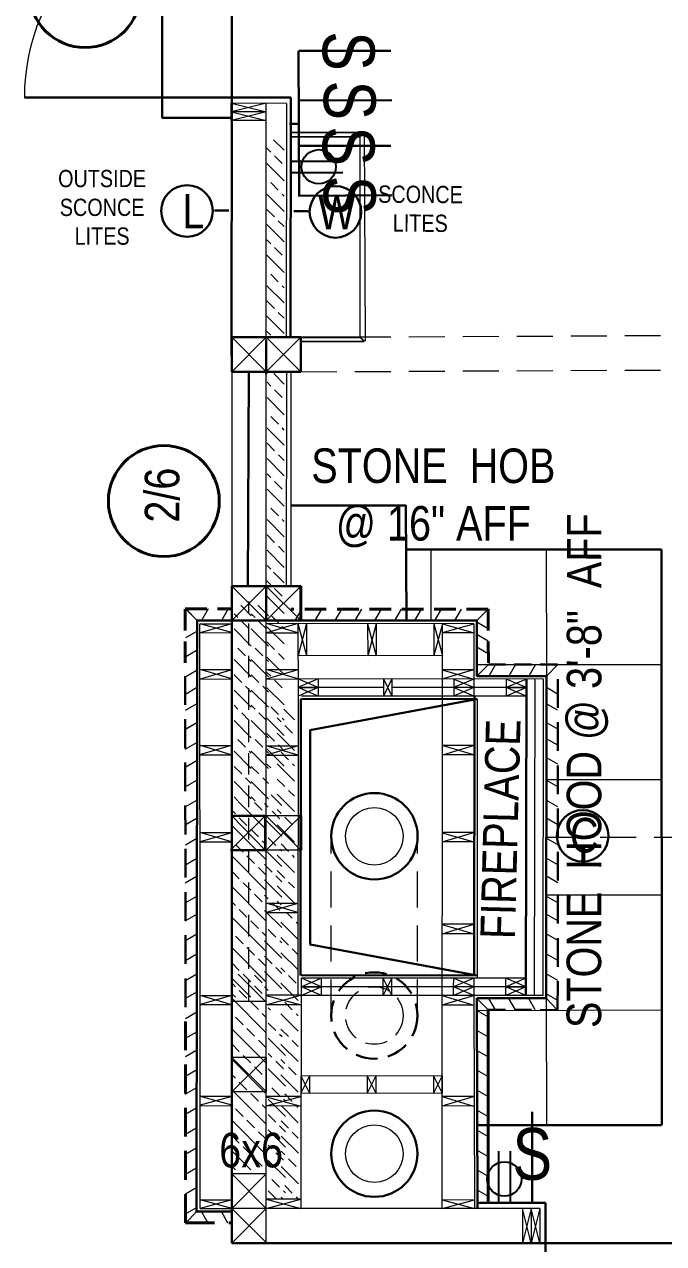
# Model space of a CAD drawing. Header units: inches. Extents: x -298 to 15350, y -6 to 2753.
# Drawn here: x 7247.6 to 7358.6, y 1353.8 to 1565.6 of the extents above; entities that cross this region are included whole.
import ezdxf

# ---------------------------------------------------------------- set-up
doc = ezdxf.new("R2010")
doc.units = ezdxf.units.IN
doc.header["$MEASUREMENT"] = 0
doc.linetypes.add('CENTER', pattern=[2, 1.25, -0.25, 0.25, -0.25])
doc.linetypes.add('HIDDEN', pattern=[0.375, 0.25, -0.125])
for name, color, linetype, lineweight in [('BUILT-INS', 36, 'Continuous', 25), ('CABINETS', 36, 'HIDDEN', 25), ('DOORS', 7, 'Continuous', 30), ('ELEC', 6, 'Continuous', 30), ('EXISTING CEILING BEAMS', 7, 'HIDDEN', 20), ('FURNITURE', 33, 'Continuous', 25), ('MASONRY', 1, 'Continuous', 30), ('NEW FRAMING', 6, 'Continuous', 30), ('NEW FRAMMING', 6, 'Continuous', 30), ('WALL FRAMING', 9, 'CENTER', 30), ('WALLS', 7, 'Continuous', 30), ('WINDOWS', 5, 'Continuous', 30)]:
    doc.layers.add(name, color=color, linetype=linetype, lineweight=lineweight)
for name, color, linetype in [('LL_ELECTRICAL', 1, 'Continuous'), ('TEXT', 7, 'Continuous'), ('TEXT80', 9, 'Continuous')]:
    doc.layers.add(name, color=color, linetype=linetype)
doc.styles.add('ARCHENT', font='technical.ttf', dxfattribs={"height": 6})

msp = doc.modelspace()

# ---------------------------------------------------------------- hatches: boundary and pattern name
at = {"layer": 'NEW FRAMING', "linetype": 'Continuous', "lineweight": 9, "ltscale": 25}
h = msp.add_hatch(dxfattribs=at)
h.set_pattern_fill('ANSI33', color=6, scale=15, angle=90, style=0)
h.set_pattern_definition([(135, (8555.8597, -3426.424), (-2.6516504, -2.6516504), []), (135, (8555.8597, -3423.7724), (-2.6516504, -2.6516504), [1.875, -0.9375])])
h.paths.add_polyline_path([(7289.7029, 1511.59322), (7292.7029, 1511.59322), (7292.7029, 1545.59322), (7289.7029, 1545.59322)])
h = msp.add_hatch(dxfattribs=at)
h.set_pattern_fill('ANSI33', color=6, scale=15, angle=90, style=0)
h.set_pattern_definition([(135, (8555.89, -3467.057), (-2.6516504, -2.6516504), []), (135, (8555.89, -3464.4054), (-2.6516504, -2.6516504), [1.875, -0.9375])])
h.paths.add_polyline_path([(7289.73314, 1470.96018), (7292.73314, 1470.96018), (7292.73314, 1504.96018), (7289.73314, 1504.96018)])
h = msp.add_hatch(dxfattribs=at)
h.set_pattern_fill('ANSI33', color=6, scale=15, angle=90, style=0)
h.set_pattern_definition([(135, (8555.8656, -3501.5705), (-2.6516504, -2.6516504), []), (135, (8555.8656, -3498.919), (-2.6516504, -2.6516504), [1.875, -0.9375])])
h.paths.add_polyline_path([(7289.70874, 1436.4467), (7292.70874, 1436.4467), (7292.70874, 1470.4467), (7289.70874, 1470.4467)])
h = msp.add_hatch(dxfattribs=at)
h.set_pattern_fill('ANSI33', color=6, scale=15, angle=90, style=0)
h.set_pattern_definition([(135, (8550.1603, -3507.2784), (-2.6516504, -2.6516504), []), (135, (8550.1603, -3504.6267), (-2.6516504, -2.6516504), [1.875, -0.9375])])
h.paths.add_polyline_path([(7284.00352, 1430.73884), (7287.00352, 1430.73884), (7287.00352, 1464.73884), (7284.00352, 1464.73884)])
h = msp.add_hatch(dxfattribs=at)
h.set_pattern_fill('ANSI33', color=6, scale=15, angle=90, style=0)
h.set_pattern_definition([(135, (8553.1603, -3507.2784), (-2.6516504, -2.6516504), []), (135, (8553.1603, -3504.6267), (-2.6516504, -2.6516504), [1.875, -0.9375])])
h.paths.add_polyline_path([(7287.00352, 1430.73884), (7290.00352, 1430.73884), (7290.00352, 1464.73884), (7287.00352, 1464.73884)])
h = msp.add_hatch(dxfattribs=at)
h.set_pattern_fill('ANSI33', color=6, scale=15, angle=90, style=0)
h.set_pattern_definition([(135, (8557.654, -3525.3853), (-2.6516504, -2.6516504), []), (135, (8557.654, -3522.7337), (-2.6516504, -2.6516504), [1.875, -0.9375])])
h.paths.add_polyline_path([(7291.49737, 1412.63189), (7294.49737, 1412.63189), (7294.49737, 1446.63189), (7291.49737, 1446.63189)])
h = msp.add_hatch(dxfattribs=at)
h.set_pattern_fill('ANSI33', color=6, scale=15, angle=90, style=0)
h.set_pattern_definition([(135, (8549.7513, -3541.409), (-2.6516504, -2.6516504), []), (135, (8549.7513, -3538.7574), (-2.6516504, -2.6516504), [1.875, -0.9375])])
h.paths.add_polyline_path([(7286.59449, 1396.60818), (7289.59449, 1396.60818), (7289.59449, 1430.60818), (7286.59449, 1430.60818)])
h.paths.add_polyline_path([(7283.59449, 1396.60818), (7286.59449, 1396.60818), (7286.59449, 1430.60818), (7283.59449, 1430.60818)])
h = msp.add_hatch(dxfattribs=at)
h.set_pattern_fill('ANSI33', color=6, scale=15, angle=90, style=0)
h.set_pattern_definition([(135, (8555.451, -3540.247), (-2.6516504, -2.6516504), []), (135, (8555.451, -3537.5954), (-2.6516504, -2.6516504), [1.875, -0.9375])])
h.paths.add_polyline_path([(7289.29415, 1397.77016), (7292.29415, 1397.77016), (7292.29415, 1431.77016), (7289.29415, 1431.77016)])
h = msp.add_hatch(dxfattribs=at)
h.set_pattern_fill('ANSI33', color=6, scale=15, angle=90, style=0)
h.set_pattern_definition([(135, (8558.293, -3568.8165), (-2.6516504, -2.6516504), []), (135, (8558.293, -3566.165), (-2.6516504, -2.6516504), [1.875, -0.9375])])
h.paths.add_polyline_path([(7292.17548, 1361.52822), (7295.17548, 1361.52822), (7295.12794, 1411.32464), (7292.12794, 1411.32464)])
h = msp.add_hatch(dxfattribs=at)
h.set_pattern_fill('ANSI33', color=6, scale=15, angle=90, style=0)
h.set_pattern_definition([(135, (8549.7513, -3571.409), (-2.6516504, -2.6516504), []), (135, (8549.7513, -3568.7574), (-2.6516504, -2.6516504), [1.875, -0.9375])])
h.paths.add_polyline_path([(7286.59448, 1366.6082), (7289.59448, 1366.6082), (7289.59448, 1400.6082), (7286.59448, 1400.6082)])
h.paths.add_polyline_path([(7283.59448, 1366.6082), (7286.59448, 1366.6082), (7286.59448, 1400.6082), (7283.59448, 1400.6082)])
h = msp.add_hatch(dxfattribs=at)
h.set_pattern_fill('ANSI33', color=6, scale=15, angle=90, style=0)
h.set_pattern_definition([(135, (8556.0898, -3583.6782), (-2.6516504, -2.6516504), []), (135, (8556.0898, -3581.0266), (-2.6516504, -2.6516504), [1.875, -0.9375])])
h.paths.add_polyline_path([(7289.93294, 1361.50904), (7292.93294, 1361.52441), (7292.93294, 1388.339), (7289.94013, 1395.31955)])

# ---------------------------------------------------------------- linework, layer by layer
at = {"layer": 'BUILT-INS', "ltscale": 20}
for p, q in [((7293.88753, 1546.84359), (7306.61878, 1546.89549)), ((7293.8908, 1546.09359), (7305.86886, 1546.14587)), ((7295.59052, 1511.26902), (7305.85026, 1511.3138)), ((7295.5938, 1510.51903), (7306.59989, 1510.57178))]:
    msp.add_line(p, q, dxfattribs=at)
at = {"layer": 'BUILT-INS', "linetype": 'Continuous', "lineweight": 9, "ltscale": 25}
for p, q in [((7306.61878, 1546.89549), (7306.79287, 1510.57271)), ((7305.86886, 1546.14587), (7305.85026, 1511.31994))]:
    msp.add_line(p, q, dxfattribs=at)
at = {"layer": 'CABINETS', "ltscale": 25}
for p, q in [((7305.86886, 1546.14587), (7306.61878, 1546.89549)), ((7305.85026, 1511.31994), (7306.59989, 1510.57178))]:
    msp.add_line(p, q, dxfattribs=at)
at = {"layer": 'DOORS', "color": 7, "lineweight": 30, "ltscale": 15}
msp.add_line((7338.09844, 1317.91014), (7338.09844, 1353.91014), dxfattribs=at)
at = {"layer": 'DOORS', "color": 7, "linetype": 'Continuous', "lineweight": 9, "ltscale": 25}
for centre, start, end in [((7283.59281, 1552.90975), 90.0000624, 180), ((7338.09844, 1353.91014), 270, 0.0000378)]:
    msp.add_arc(centre, 36, start, end, dxfattribs=at)
at = {"layer": 'ELEC', "color": 1, "linetype": 'Continuous', "ltscale": 0.75}
for p, q in [((7295.20355, 1561.04976), (7295.30847, 1535.73438)), ((7311.21475, 1561.02897), (7295.22484, 1561.02897)), ((7311.40062, 1552.47296), (7295.30858, 1552.37544)), ((7295.27189, 1548.34635), (7293.65703, 1548.35258)), ((7311.21475, 1544.50317), (7295.22484, 1544.50317)), ((7311.40062, 1535.94716), (7295.30847, 1535.82849)), ((7280.58566, 1533.31936), (7283.09669, 1533.31936)), ((7296.86738, 1533.18888), (7294.3564, 1533.20439)), ((7335.76646, 1376.71378), (7335.76646, 1360.72387))]:
    msp.add_line(p, q, dxfattribs=at)
for centre in [(7275.83897, 1533.20829), (7301.61329, 1533.04849), (7344.54528, 1424.65992)]:
    msp.add_circle(centre, 4.47927, dxfattribs=at)
at = {"layer": 'EXISTING CEILING BEAMS', "color": 7, "linetype": 'Continuous', "lineweight": 9, "ltscale": 25}
for p, q in [((7289.58788, 1551.90895), (7283.5885, 1550.40974)), ((7283.5887, 1551.90974), (7289.58769, 1550.40895)), ((7289.58769, 1550.40895), (7283.5883, 1548.90974)), ((7283.5885, 1550.40974), (7289.58749, 1548.90895)), ((7335.59843, 1359.90935), (7334.09843, 1353.91016)), ((7335.59843, 1353.91016), (7334.09843, 1359.90935)), ((7337.09843, 1359.90935), (7335.59843, 1353.91016)), ((7337.09843, 1353.91016), (7335.59843, 1359.90935))]:
    msp.add_line(p, q, dxfattribs=at)
at = {"layer": 'EXISTING CEILING BEAMS', "color": 7, "ltscale": 25}
for p, q in [((7295.59052, 1511.26902), (7427.64162, 1511.9244)), ((7295.59052, 1505.26902), (7427.64162, 1505.9244))]:
    msp.add_line(p, q, dxfattribs=at)
at = {"layer": 'FURNITURE', "color": 7, "linetype": 'Continuous', "lineweight": 30, "ltscale": 25}
msp.add_line((7271.52272, 1549.39863), (7283.49914, 1549.39842), dxfattribs=at)
at = {"layer": 'LL_ELECTRICAL', "color": 1, "linetype": 'Continuous', "ltscale": 0.75}
for p, q in [((7293.86733, 1541.87558), (7302.86989, 1541.87558)), ((7293.86733, 1541.87558), (7302.86989, 1541.87558)), ((7293.86733, 1539.87558), (7302.86989, 1539.87558)), ((7293.86733, 1539.87558), (7302.86989, 1539.87558)), ((7329.93749, 1369.88217), (7329.93749, 1360.87961)), ((7329.93749, 1369.88217), (7329.93749, 1360.87961)), ((7331.93749, 1369.88217), (7331.93749, 1360.87961)), ((7331.93749, 1369.88217), (7331.93749, 1360.87961))]:
    msp.add_line(p, q, dxfattribs=at)
for centre in [(7298.70286, 1540.88013), (7298.70286, 1540.88013), (7330.94204, 1365.04664), (7330.94204, 1365.04664)]:
    msp.add_circle(centre, 2.98186, dxfattribs=at)
at = {"layer": 'MASONRY', "color": 6, "linetype": 'Continuous', "lineweight": 30, "ltscale": 15}
for p, q in [((7313.85807, 1482.0451), (7293.85796, 1482.06967)), ((7358.23523, 1474.41778), (7313.895, 1474.38278)), ((7358.23523, 1374.41778), (7326.23749, 1374.41778))]:
    msp.add_line(p, q, dxfattribs=at)
at = {"layer": 'MASONRY', "color": 6, "linetype": 'Continuous', "lineweight": 30, "ltscale": 20}
for p, q in [((7313.85786, 1482.09024), (7313.95424, 1462.0886)), ((7358.23523, 1474.41778), (7358.28497, 1374.41778))]:
    msp.add_line(p, q, dxfattribs=at)
at = {"layer": 'MASONRY', "color": 6, "linetype": 'HIDDEN', "lineweight": 40, "ltscale": 15}
for p, q in [((7275.51865, 1464.06057), (7275.52892, 1453.87153)), ((7275.51883, 1464.06302), (7283.50443, 1464.06187)), ((7328.1493, 1464.06012), (7293.83571, 1464.05905)), ((7328.1493, 1464.06012), (7328.16738, 1454.39901))]:
    msp.add_line(p, q, dxfattribs=at)
at = {"layer": 'MASONRY', "color": 7, "linetype": 'Continuous', "lineweight": 9, "ltscale": 20}
for p, q in [((7275.60703, 1464.06061), (7277.61263, 1462.06059)), ((7275.54933, 1443.20276), (7277.54935, 1444.35742))]:
    msp.add_line(p, q, dxfattribs=at)
at = {"layer": 'MASONRY', "color": 6, "linetype": 'HIDDEN', "lineweight": 9, "ltscale": 20}
for p, q in [((7275.60721, 1464.063), (7277.61263, 1462.0628)), ((7279.49418, 1464.06958), (7278.33948, 1462.06958)), ((7282.95829, 1464.06958), (7281.80359, 1462.06958)), ((7299.17958, 1464.06012), (7298.02488, 1462.06012)), ((7302.64368, 1464.06012), (7301.48898, 1462.06012)), ((7306.10778, 1464.06012), (7304.95308, 1462.06012)), ((7309.57188, 1464.06012), (7308.41718, 1462.06012)), ((7313.03598, 1464.06012), (7311.88128, 1462.06012)), ((7316.50008, 1464.06012), (7315.34538, 1462.06012)), ((7275.64244, 1459.08884), (7277.57219, 1460.20293)), ((7275.60904, 1455.79629), (7277.60906, 1456.95095)), ((7275.60896, 1452.33219), (7277.60899, 1453.48685)), ((7275.56835, 1449.28441), (7277.49428, 1450.39629)), ((7275.56812, 1446.48687), (7277.49787, 1447.60096)), ((7275.53471, 1443.19432), (7277.53474, 1444.34898)), ((7275.53464, 1439.73022), (7277.53466, 1440.88488)), ((7275.52352, 1436.59883), (7277.61558, 1437.80662)), ((7275.53806, 1433.14317), (7277.53809, 1434.29783)), ((7275.53799, 1429.67907), (7277.53801, 1430.83373)), ((7275.52687, 1426.54768), (7277.61893, 1427.75547)), ((7275.54334, 1423.09313), (7277.54336, 1424.24779)), ((7275.54327, 1419.62903), (7277.54329, 1420.78369)), ((7275.53215, 1416.49764), (7277.6242, 1417.70543)), ((7275.53208, 1413.03354), (7277.5321, 1414.1882)), ((7275.52096, 1409.90215), (7277.54473, 1411.07052)), ((7275.54851, 1406.454), (7277.54854, 1407.60866)), ((7275.54844, 1402.9899), (7277.54846, 1404.14456)), ((7275.54837, 1399.5258), (7277.54839, 1400.68046)), ((7275.53725, 1396.39441), (7277.6293, 1397.6022)), ((7275.55372, 1392.93986), (7277.55374, 1394.09452)), ((7275.55364, 1389.47576), (7277.55367, 1390.63042)), ((7275.54253, 1386.34437), (7277.63458, 1387.55216)), ((7275.54245, 1382.88027), (7277.54248, 1384.03493)), ((7275.53134, 1379.74889), (7277.55511, 1380.91726)), ((7275.55889, 1376.30073), (7277.55891, 1377.45539)), ((7275.55882, 1372.83663), (7277.55884, 1373.99129)), ((7275.55874, 1369.37253), (7277.55877, 1370.52719)), ((7275.55076, 1365.90386), (7277.55078, 1367.05852)), ((7275.55069, 1362.43976), (7277.55071, 1363.59442)), ((7275.58949, 1358.99811), (7277.58952, 1360.15276)), ((7275.62358, 1357.38063), (7277.50304, 1359.41137))]:
    msp.add_line(p, q, dxfattribs=at)
at = {"layer": 'MASONRY', "color": 7, "linetype": 'HIDDEN', "lineweight": 9, "ltscale": 20}
msp.add_line((7295.71547, 1464.06012), (7294.56077, 1462.06012), dxfattribs=at)
at = {"layer": 'MASONRY', "color": 6, "linetype": 'Continuous', "lineweight": 9, "ltscale": 20}
for p, q in [((7319.96419, 1464.06012), (7318.80949, 1462.06012)), ((7323.42829, 1464.06012), (7322.27359, 1462.06012)), ((7328.1493, 1464.06006), (7326.14365, 1462.06007)), ((7328.13847, 1460.63617), (7326.13847, 1461.79087)), ((7328.13847, 1458.46565), (7326.04644, 1459.67349)), ((7328.13847, 1456.29514), (7326.04644, 1457.50297)), ((7328.16738, 1454.39901), (7326.14423, 1452.39956)), ((7329.40836, 1454.39901), (7328.25366, 1452.39901)), ((7332.87246, 1454.39901), (7331.71776, 1452.39901)), ((7336.33656, 1454.39901), (7335.18186, 1452.39901)), ((7340.23506, 1454.399), (7338.27157, 1452.39888)), ((7340.19469, 1449.28373), (7338.26879, 1450.39565)), ((7340.19487, 1446.48619), (7338.26514, 1447.60031)), ((7340.21359, 1443.20207), (7338.21359, 1444.35677)), ((7340.21376, 1440.40453), (7338.28404, 1441.51866)), ((7340.23248, 1437.12042), (7338.23248, 1438.27512)), ((7340.22464, 1433.14248), (7338.22464, 1434.29718)), ((7340.22464, 1429.67838), (7338.22464, 1430.83308)), ((7340.23569, 1426.547), (7338.14366, 1427.75483)), ((7340.21915, 1423.09244), (7338.21915, 1424.24714)), ((7340.21915, 1419.62834), (7338.21915, 1420.78304)), ((7340.2302, 1416.49696), (7338.13817, 1417.70479)), ((7340.2302, 1413.03285), (7338.2302, 1414.18756)), ((7340.24125, 1409.90147), (7338.2175, 1411.06988)), ((7340.21362, 1406.45332), (7338.21362, 1407.60802)), ((7340.21362, 1402.98922), (7338.21362, 1404.14392)), ((7340.21362, 1399.52511), (7338.21362, 1400.67981)), ((7328.16108, 1394.40843), (7326.16058, 1396.40999)), ((7329.39478, 1394.40716), (7328.24218, 1396.40837)), ((7332.85887, 1394.40352), (7331.70628, 1396.40473)), ((7336.32297, 1394.39987), (7335.17038, 1396.40109)), ((7340.20303, 1394.39579), (7338.19888, 1396.43679)), ((7340.2057, 1396.06559), (7338.2057, 1397.22029)), ((7328.16363, 1393.15697), (7326.16363, 1394.31167)), ((7328.16363, 1389.69287), (7326.16363, 1390.84757)), ((7328.16363, 1386.22877), (7326.16363, 1387.38347)), ((7328.16363, 1382.76467), (7326.16363, 1383.91937)), ((7328.16363, 1379.30587), (7326.16363, 1380.46057)), ((7328.16363, 1375.84177), (7326.16363, 1376.99647)), ((7328.16363, 1372.37767), (7326.16363, 1373.53237)), ((7328.16363, 1368.91357), (7326.16363, 1370.06827)), ((7328.16363, 1365.44947), (7326.16363, 1366.60417)), ((7328.16363, 1361.98537), (7326.16363, 1363.14007)), ((7279.48355, 1357.38223), (7278.33096, 1359.38344)), ((7282.94765, 1357.37858), (7281.79506, 1359.3798))]:
    msp.add_line(p, q, dxfattribs=at)
at = {"layer": 'MASONRY', "color": 6, "linetype": 'HIDDEN', "lineweight": 30, "ltscale": 20}
for p, q in [((7275.56042, 1394.89648), (7275.52891, 1453.8997)), ((7340.20303, 1394.39579), (7340.23424, 1454.399))]:
    msp.add_line(p, q, dxfattribs=at)
at = {"layer": 'MASONRY', "color": 6, "linetype": 'HIDDEN', "lineweight": 30, "ltscale": 12}
for p, q in [((7328.16738, 1454.39901), (7340.23506, 1454.399)), ((7328.16108, 1394.40846), (7340.20303, 1394.39579))]:
    msp.add_line(p, q, dxfattribs=at)
at = {"layer": 'MASONRY', "color": 7, "linetype": 'Continuous', "lineweight": 20, "ltscale": 15}
msp.add_line((7278.11277, 1359.91209), (7278.12762, 1396.91103), dxfattribs=at)
at = {"layer": 'MASONRY', "color": 6, "linetype": 'HIDDEN', "lineweight": 40, "ltscale": 20}
for p, q in [((7275.59432, 1357.40993), (7275.59333, 1394.83905)), ((7275.59421, 1357.40993), (7283.59281, 1357.41137))]:
    msp.add_line(p, q, dxfattribs=at)
at = {"layer": 'MASONRY', "color": 6, "linetype": 'Continuous', "lineweight": 40, "ltscale": 15}
msp.add_line((7328.16185, 1360.89919), (7328.16106, 1394.40846), dxfattribs=at)
at = {"layer": 'NEW FRAMING', "color": 7, "ltscale": 15}
for p, q in [((7283.59281, 1552.90975), (7247.59281, 1552.90975)), ((7283.59281, 1552.90975), (7289.59281, 1552.90975)), ((7293.88341, 1552.91574), (7293.82275, 1511.26902)), ((7334.69902, 1396.90257), (7334.77075, 1451.90344)), ((7338.19888, 1396.43669), (7338.27157, 1452.39888)), ((7329.59921, 1364.31583), (7329.59921, 1364.31583))]:
    msp.add_line(p, q, dxfattribs=at)
at = {"layer": 'NEW FRAMING', "color": 7, "ltscale": 25}
msp.add_line((7289.58883, 1552.90896), (7293.88266, 1552.91574), dxfattribs=at)
at = {"layer": 'NEW FRAMING', "ltscale": 25}
msp.add_line((7289.59281, 1552.90975), (7293.88264, 1552.90274), dxfattribs=at)
at = {"layer": 'NEW FRAMING', "color": 7, "lineweight": 20, "ltscale": 15}
for p, q in [((7293.08364, 1551.9085), (7283.5887, 1551.90974)), ((7293.08364, 1551.9085), (7293.03274, 1511.26902)), ((7289.58749, 1548.90895), (7283.5883, 1548.90974)), ((7289.58769, 1550.40895), (7283.5885, 1550.40974)), ((7293.87632, 1505.26902), (7293.84686, 1468.05621)), ((7336.19902, 1396.90062), (7336.27075, 1451.90149)), ((7337.69902, 1396.89866), (7337.77075, 1451.89953)), ((7295.63068, 1399.93979), (7295.57189, 1359.95767)), ((7334.09843, 1359.89512), (7295.59281, 1359.90935)), ((7334.09843, 1359.90935), (7334.09843, 1353.91016)), ((7335.61692, 1359.84382), (7335.61692, 1353.84463)), ((7337.09843, 1359.90935), (7337.09843, 1353.91016))]:
    msp.add_line(p, q, dxfattribs=at)
at = {"layer": 'NEW FRAMING', "color": 7, "lineweight": 9, "ltscale": 15}
for p, q in [((7293.09281, 1505.26902), (7293.06178, 1468.05622)), ((7278.12762, 1396.91103), (7278.067, 1461.49694))]:
    msp.add_line(p, q, dxfattribs=at)
at = {"layer": 'NEW FRAMING', "color": 6, "linetype": 'Continuous', "lineweight": 9, "ltscale": 25}
for p, q in [((7318.22342, 1462.08541), (7318.22125, 1474.43748)), ((7338.22125, 1474.41779), (7338.2576, 1452.39888)), ((7326.1467, 1454.41307), (7358.23523, 1454.41778)), ((7338.23523, 1434.41778), (7358.23523, 1434.41778)), ((7338.23523, 1414.41778), (7358.23523, 1414.41778)), ((7338.19888, 1396.43669), (7338.23523, 1374.41778)), ((7326.16363, 1394.31167), (7358.23523, 1394.41778)), ((7326.23749, 1374.41778), (7358.23523, 1374.41778))]:
    msp.add_line(p, q, dxfattribs=at)
at = {"layer": 'NEW FRAMING', "color": 7, "linetype": 'Continuous', "lineweight": 40, "ltscale": 15}
for p, q in [((7295.59369, 1468.0822), (7295.5937, 1462.06044)), ((7295.59281, 1428.15219), (7295.5937, 1422.15642))]:
    msp.add_line(p, q, dxfattribs=at)
at = {"layer": 'NEW FRAMING', "color": 7, "linetype": 'HIDDEN', "lineweight": 20, "ltscale": 15}
msp.add_line((7286.59281, 1395.90935), (7286.59281, 1465.35935), dxfattribs=at)
at = {"layer": 'NEW FRAMING', "color": 7, "linetype": 'Continuous', "lineweight": 30, "ltscale": 25}
for p, q in [((7277.6126, 1462.05621), (7277.60705, 1448.9007)), ((7326.14372, 1462.06012), (7326.14748, 1452.40235))]:
    msp.add_line(p, q, dxfattribs=at)
at = {"layer": 'NEW FRAMING', "color": 7, "linetype": 'Continuous', "lineweight": 20, "ltscale": 15}
for p, q in [((7325.62767, 1461.48393), (7289.61489, 1461.56574)), ((7295.10839, 1461.52728), (7295.11231, 1448.90425)), ((7296.60922, 1461.54985), (7296.60923, 1456.03659)), ((7278.1294, 1459.94767), (7283.57684, 1459.9535)), ((7289.61458, 1459.91799), (7295.10058, 1459.92426)), ((7307.20589, 1461.49782), (7307.21492, 1455.93451)), ((7308.70589, 1461.49782), (7308.70591, 1455.9311)), ((7318.70428, 1461.47367), (7318.70444, 1455.97325)), ((7325.66836, 1459.93896), (7320.20085, 1459.94532)), ((7325.62767, 1461.48393), (7325.63742, 1448.89956)), ((7320.18828, 1455.9127), (7295.10182, 1455.96917)), ((7278.11896, 1453.54716), (7283.58646, 1453.55341)), ((7289.59696, 1453.54665), (7295.06446, 1453.5529)), ((7325.63628, 1453.48975), (7320.16877, 1453.49612)), ((7278.11866, 1451.8994), (7283.60465, 1451.90567)), ((7289.59666, 1451.89889), (7295.08265, 1451.90516)), ((7337.77075, 1451.89895), (7295.08265, 1451.90516)), ((7298.61237, 1451.90465), (7298.61229, 1448.90427)), ((7309.92889, 1451.91309), (7309.92904, 1448.90049)), ((7311.42889, 1451.91297), (7311.42893, 1448.90041)), ((7322.16322, 1451.88814), (7322.16322, 1450.39341)), ((7331.26333, 1451.8941), (7331.26334, 1450.39937)), ((7295.1124, 1450.40446), (7298.6124, 1450.40463)), ((7309.92896, 1450.40208), (7295.69912, 1450.40129)), ((7334.75018, 1448.8989), (7295.70106, 1448.90129)), ((7334.76879, 1450.40344), (7311.42891, 1450.40216)), ((7322.15032, 1450.39378), (7322.15032, 1448.89905)), ((7331.26334, 1450.39373), (7331.26334, 1448.899)), ((7331.75053, 1450.39872), (7334.76879, 1450.40344)), ((7278.02764, 1440.33915), (7283.49774, 1440.34537)), ((7325.72826, 1440.33864), (7320.25815, 1440.34498)), ((7278.0098, 1438.73982), (7283.4984, 1438.74537)), ((7289.59281, 1440.29098), (7295.13482, 1440.29728)), ((7289.59281, 1438.69168), (7295.13547, 1438.69728)), ((7325.74606, 1438.73931), (7320.25746, 1438.74498)), ((7278.09313, 1423.59192), (7283.58433, 1423.59747)), ((7278.09343, 1425.23968), (7283.56614, 1425.24521)), ((7325.66241, 1423.59142), (7320.17121, 1423.59708)), ((7325.66215, 1425.23918), (7320.18944, 1425.24482)), ((7289.59311, 1412.96832), (7295.06582, 1412.97385)), ((7289.59281, 1411.32056), (7295.08401, 1411.32611)), ((7325.6457, 1409.28695), (7320.17299, 1409.29259)), ((7325.64597, 1407.63919), (7320.15477, 1407.64486)), ((7334.70098, 1398.40258), (7295.69059, 1398.44032)), ((7334.70256, 1399.90117), (7295.69501, 1399.93971)), ((7295.70246, 1398.44032), (7299.20246, 1398.43646)), ((7299.20085, 1396.93645), (7299.20393, 1399.93683)), ((7309.91876, 1396.91356), (7309.92207, 1399.92616)), ((7311.41876, 1396.9121), (7311.42196, 1399.92466)), ((7322.14019, 1396.91965), (7322.14177, 1398.41438)), ((7322.14178, 1398.42002), (7322.14335, 1399.91474)), ((7325.68185, 1396.91575), (7325.68343, 1398.41047)), ((7325.68343, 1398.41612), (7325.68501, 1399.91084)), ((7331.20107, 1398.40498), (7334.70107, 1398.40113)), ((7331.2123, 1396.91025), (7331.21388, 1398.40497)), ((7331.21389, 1398.41062), (7331.21546, 1399.90534)), ((7278.12762, 1396.91174), (7283.61362, 1396.91101)), ((7295.61737, 1396.96146), (7289.61227, 1396.96764)), ((7337.69902, 1396.89797), (7295.68807, 1396.94033)), ((7325.62736, 1396.91124), (7320.14136, 1396.91062)), ((7278.127, 1395.36112), (7283.58108, 1395.36665)), ((7295.61518, 1395.3137), (7289.59404, 1395.31991)), ((7325.62536, 1395.26348), (7320.15785, 1395.26287)), ((7295.60343, 1382.96179), (7295.60358, 1379.94919)), ((7320.16559, 1382.9163), (7295.68807, 1382.94067)), ((7297.10343, 1382.96168), (7297.10346, 1379.94911)), ((7307.1343, 1382.94089), (7307.13445, 1379.92829)), ((7308.6343, 1382.94077), (7308.63434, 1379.92821)), ((7318.66519, 1382.93855), (7318.66534, 1379.92595)), ((7320.16519, 1382.93843), (7320.16523, 1379.92587)), ((7283.58992, 1379.36664), (7278.15559, 1379.37224)), ((7295.63272, 1379.36144), (7289.61158, 1379.36764)), ((7320.16482, 1379.90368), (7295.67428, 1379.92807)), ((7325.61739, 1379.36144), (7320.16469, 1379.36706)), ((7283.59281, 1377.71888), (7278.11992, 1377.72452)), ((7295.59704, 1377.71371), (7289.5759, 1377.71992)), ((7325.58171, 1377.71371), (7320.16427, 1377.71977)), ((7278.11127, 1361.40121), (7283.59201, 1361.4067)), ((7278.11277, 1359.90892), (7283.59281, 1359.90935)), ((7295.57422, 1361.53795), (7289.59843, 1361.50732)), ((7325.77944, 1361.38899), (7320.16012, 1361.39398))]:
    msp.add_line(p, q, dxfattribs=at)
at = {"layer": 'NEW FRAMING', "color": 7, "linetype": 'Continuous', "lineweight": 30, "ltscale": 15}
for p, q in [((7326.14368, 1462.06012), (7293.8339, 1462.06046)), ((7326.24168, 1448.39987), (7295.62265, 1448.44489)), ((7325.69598, 1400.40137), (7295.63142, 1400.4398)), ((7277.50304, 1359.41137), (7283.59281, 1359.41603))]:
    msp.add_line(p, q, dxfattribs=at)
at = {"layer": 'NEW FRAMING', "color": 7, "linetype": 'Continuous', "lineweight": 9, "ltscale": 15}
msp.add_line((7278.12364, 1461.48443), (7283.59115, 1461.49068), dxfattribs=at)
at = {"layer": 'NEW FRAMING', "color": 7, "linetype": 'Continuous', "lineweight": 20, "ltscale": 25}
msp.add_line((7295.11231, 1448.90425), (7295.05234, 1396.96204), dxfattribs=at)
at = {"layer": 'NEW FRAMING', "color": 7, "lineweight": 30, "ltscale": 15}
for p, q in [((7295.62255, 1448.37603), (7295.55202, 1400.41394)), ((7338.09852, 1360.8989), (7326.27972, 1360.87134)), ((7338.09844, 1353.91016), (7338.09852, 1360.89905))]:
    msp.add_line(p, q, dxfattribs=at)
at = {"layer": 'NEW FRAMING', "color": 4, "linetype": 'HIDDEN', "lineweight": 9, "ltscale": 25}
msp.add_line((7338.23523, 1424.41778), (7377.15269, 1424.41778), dxfattribs=at)
at = {"layer": 'NEW FRAMMING', "color": 7, "linetype": 'Continuous', "lineweight": 9, "ltscale": 25}
for p, q in [((7295.09993, 1461.52426), (7289.61458, 1459.9187)), ((7295.10058, 1459.92426), (7289.61489, 1461.56574)), ((7283.57684, 1459.9535), (7278.1286, 1461.48443)), ((7283.57163, 1461.49624), (7278.1294, 1459.94767)), ((7320.17939, 1459.95311), (7325.62767, 1461.48393)), ((7320.18464, 1461.49585), (7325.62684, 1459.94717)), ((7283.59445, 1359.91594), (7283.57163, 1457.85371)), ((7283.604, 1453.50567), (7278.11866, 1451.90011)), ((7283.60465, 1451.90567), (7278.11896, 1453.54716)), ((7295.082, 1453.50516), (7289.59666, 1451.89961)), ((7295.08265, 1451.90516), (7289.59696, 1453.54665)), ((7320.15149, 1451.90528), (7325.63722, 1453.54665)), ((7320.15218, 1453.50528), (7325.63749, 1451.89961)), ((7283.49774, 1440.34537), (7278.0098, 1438.73982)), ((7283.4984, 1438.74537), (7278.0101, 1440.38689)), ((7320.25746, 1438.74498), (7325.74579, 1440.38638)), ((7320.25815, 1440.34498), (7325.74606, 1438.73931)), ((7295.13482, 1440.29728), (7289.59281, 1438.69168)), ((7295.13547, 1438.69728), (7289.59288, 1440.29098)), ((7283.58367, 1425.19747), (7278.09313, 1423.59192)), ((7283.58433, 1423.59747), (7278.09343, 1425.23968)), ((7320.17121, 1423.59708), (7325.66215, 1425.23918)), ((7320.1719, 1425.19708), (7325.66241, 1423.59142)), ((7295.08335, 1412.92611), (7289.59281, 1411.32056)), ((7295.08401, 1411.32611), (7289.59311, 1412.96832)), ((7320.15477, 1407.64486), (7325.6457, 1409.28695)), ((7320.15546, 1409.24486), (7325.64597, 1407.63919)), ((7283.61458, 1395.31101), (7278.12762, 1396.91103)), ((7283.61362, 1396.91101), (7278.12957, 1395.36112)), ((7289.59404, 1395.31991), (7295.61736, 1396.96146)), ((7289.59473, 1396.91991), (7295.61518, 1395.3137)), ((7320.14036, 1395.31062), (7325.62736, 1396.91052)), ((7320.14136, 1396.91062), (7325.62536, 1395.26348)), ((7283.60532, 1379.37079), (7278.10988, 1377.88851)), ((7283.60598, 1377.88798), (7278.17569, 1379.36531)), ((7320.16427, 1377.71977), (7325.58389, 1379.36147)), ((7320.16469, 1379.36706), (7325.58171, 1377.71371)), ((7283.59411, 1361.39438), (7278.11277, 1359.91209)), ((7283.59281, 1359.90935), (7278.11337, 1361.40121)), ((7289.59081, 1359.90727), (7295.61412, 1361.54883)), ((7289.59843, 1361.50732), (7295.61195, 1359.90107)), ((7320.14532, 1359.91118), (7325.57564, 1361.38839)), ((7320.14601, 1361.394), (7325.78404, 1359.90911))]:
    msp.add_line(p, q, dxfattribs=at)
at = {"layer": 'NEW FRAMMING', "color": 7, "linetype": 'Continuous', "lineweight": 20, "ltscale": 25}
for p, q in [((7320.15974, 1359.91555), (7320.18464, 1461.49585)), ((7289.5759, 1377.71992), (7295.59922, 1379.36147)), ((7289.57659, 1379.31992), (7295.59704, 1377.71371))]:
    msp.add_line(p, q, dxfattribs=at)
at = {"layer": 'NEW FRAMMING', "color": 7, "linetype": 'HIDDEN', "lineweight": 20, "ltscale": 25}
for p, q in [((7300.85301, 1393.44675), (7300.8742, 1424.58493)), ((7315.85969, 1393.43181), (7315.8742, 1424.58493))]:
    msp.add_line(p, q, dxfattribs=at)
at = {"layer": 'TEXT', "color": 7, "linetype": 'Continuous', "lineweight": 40, "ltscale": 15}
for centre in [(7258.13695, 1571.22886), (7271.81032, 1482.80998)]:
    msp.add_circle(centre, 9.63369, dxfattribs=at)
at = {"layer": 'TEXT', "color": 7, "linetype": 'Continuous', "lineweight": 30, "ltscale": 15}
for centre in [(7308.3742, 1424.58493), (7308.36766, 1369.43181)]:
    msp.add_circle(centre, 7.5, dxfattribs=at)
at = {"layer": 'TEXT', "color": 7, "linetype": 'Continuous', "lineweight": 20, "ltscale": 15}
for centre in [(7308.37714, 1424.58493), (7308.36766, 1369.43181)]:
    msp.add_circle(centre, 5, dxfattribs=at)
at = {"layer": 'TEXT', "color": 7, "linetype": 'HIDDEN', "lineweight": 30, "ltscale": 15}
msp.add_circle((7308.35969, 1393.43928), 7.5, dxfattribs=at)
at = {"layer": 'TEXT', "color": 7, "linetype": 'HIDDEN', "lineweight": 20, "ltscale": 15}
msp.add_circle((7308.35969, 1393.43928), 5, dxfattribs=at)
at = {"layer": 'WALL FRAMING', "color": 7, "linetype": 'Continuous', "lineweight": 30, "ltscale": 25}
msp.add_line((7283.5883, 1548.90974), (7283.58872, 1551.90974), dxfattribs=at)
at = {"layer": 'WALL FRAMING', "color": 7, "linetype": 'Continuous', "lineweight": 20, "ltscale": 25}
for p, q in [((7289.58338, 1548.90998), (7289.58379, 1551.90998)), ((7309.91876, 1396.91356), (7311.42196, 1399.92466)), ((7337.09843, 1359.8947), (7334.09843, 1359.89512))]:
    msp.add_line(p, q, dxfattribs=at)
at = {"layer": 'WALL FRAMING', "color": 7, "ltscale": 15}
for p, q in [((7283.59052, 1505.26902), (7283.59052, 1511.26902)), ((7283.59281, 1505.27131), (7283.59281, 1510.85113)), ((7295.59281, 1468.05621), (7289.59281, 1468.05622)), ((7289.59265, 1462.05622), (7283.59265, 1462.05622)), ((7295.5928, 1462.05622), (7289.5928, 1462.05622)), ((7289.37771, 1428.1522), (7283.59271, 1428.1522)), ((7289.37771, 1422.1522), (7289.37771, 1428.1522)), ((7289.37771, 1422.1522), (7283.37771, 1422.1522)), ((7283.59281, 1359.90935), (7283.59281, 1365.90935)), ((7290.59281, 1353.90935), (7283.59281, 1353.90935))]:
    msp.add_line(p, q, dxfattribs=at)
at = {"layer": 'WALL FRAMING', "color": 9, "ltscale": 15}
msp.add_line((7289.59281, 1504.85113), (7289.59281, 1510.85113), dxfattribs=at)
msp.add_line((7289.59281, 1504.85113), (7289.59281, 1510.85113), dxfattribs=at)
msp.add_line((7289.59281, 1504.85113), (7289.59281, 1510.85113), dxfattribs=at)
msp.add_line((7289.59281, 1504.85113), (7289.59281, 1510.85113), dxfattribs=at)
at = {"layer": 'WALL FRAMING', "ltscale": 15}
for p, q in [((7289.59281, 1468.05622), (7283.59265, 1468.05622)), ((7289.59265, 1462.05622), (7289.59265, 1468.05622))]:
    msp.add_line(p, q, dxfattribs=at)
at = {"layer": 'WALL FRAMING', "color": 7, "lineweight": 9, "ltscale": 15}
for p, q in [((7289.5928, 1468.05622), (7295.5928, 1462.05622)), ((7289.59281, 1462.05621), (7295.59281, 1468.05621)), ((7289.5928, 1428.1522), (7295.5928, 1422.1522)), ((7289.59281, 1422.15219), (7295.59281, 1428.15219)), ((7289.61988, 1386.16788), (7283.61988, 1386.16788)), ((7289.61988, 1380.16788), (7289.61988, 1386.16788)), ((7289.61988, 1380.16788), (7283.61988, 1380.16788))]:
    msp.add_line(p, q, dxfattribs=at)
at = {"layer": 'WALL FRAMING', "color": 7, "linetype": 'Continuous', "lineweight": 9, "ltscale": 25}
for p, q in [((7295.10839, 1461.52728), (7296.6084, 1455.96056)), ((7296.60834, 1461.52387), (7295.11739, 1455.96913)), ((7307.20589, 1461.49782), (7308.70591, 1455.9311)), ((7308.70589, 1461.49782), (7307.21492, 1455.93451)), ((7318.70428, 1461.47367), (7320.19032, 1455.96985)), ((7320.19285, 1461.46984), (7318.71345, 1455.97323)), ((7298.6123, 1450.40496), (7295.09958, 1451.90446)), ((7298.61237, 1451.90465), (7295.10053, 1450.40446)), ((7309.92889, 1451.91309), (7311.42893, 1448.90041)), ((7311.42889, 1451.91297), (7309.92909, 1448.90049)), ((7325.63749, 1451.89961), (7322.13742, 1450.39959)), ((7325.63742, 1450.39993), (7322.13754, 1451.89942)), ((7334.77075, 1451.89952), (7331.25043, 1450.39954)), ((7334.76879, 1450.39952), (7331.25055, 1451.89937)), ((7298.61237, 1450.40428), (7295.11231, 1448.90425)), ((7298.61231, 1448.90459), (7295.11242, 1450.40409)), ((7325.63749, 1450.39924), (7322.13742, 1448.89922)), ((7325.63742, 1448.89956), (7322.13754, 1450.39905)), ((7334.76879, 1450.39629), (7331.25044, 1448.89917)), ((7334.75044, 1448.89951), (7331.25056, 1450.399)), ((7299.20236, 1398.43613), (7295.68807, 1396.94033)), ((7299.20085, 1396.93645), (7295.69059, 1398.44032)), ((7299.20394, 1399.9365), (7295.70249, 1398.44069)), ((7299.20244, 1398.43682), (7295.70395, 1399.94052)), ((7311.41876, 1396.9121), (7309.92212, 1399.92616)), ((7325.62887, 1398.4102), (7322.12741, 1396.91439)), ((7325.62736, 1396.91052), (7322.12887, 1398.41422)), ((7325.63045, 1399.91057), (7322.12899, 1398.41476)), ((7325.62894, 1398.41089), (7322.13045, 1399.91459)), ((7334.70097, 1398.4008), (7331.19952, 1396.90499)), ((7334.69947, 1396.90112), (7331.20098, 1398.40482)), ((7334.70256, 1399.90117), (7331.2011, 1398.40535)), ((7334.70105, 1398.40149), (7331.20256, 1399.90519)), ((7295.60343, 1382.96179), (7297.10346, 1379.94911)), ((7297.10343, 1382.96168), (7295.60363, 1379.94919)), ((7307.1343, 1382.94089), (7308.63434, 1379.92821)), ((7308.6343, 1382.94077), (7307.1345, 1379.92829)), ((7318.66519, 1382.93855), (7320.16523, 1379.92587)), ((7320.16519, 1382.93843), (7318.66539, 1379.92595))]:
    msp.add_line(p, q, dxfattribs=at)
at = {"layer": 'WALL FRAMING', "color": 7, "lineweight": 20, "ltscale": 15}
for p, q in [((7295.5928, 1428.15219), (7289.5928, 1428.1522)), ((7295.59282, 1422.15218), (7289.59282, 1422.15219))]:
    msp.add_line(p, q, dxfattribs=at)
at = {"layer": 'WALL FRAMING', "color": 7, "linetype": 'Continuous', "lineweight": 20, "ltscale": 15}
msp.add_line((7326.28276, 1359.89748), (7289.59281, 1359.90935), dxfattribs=at)
at = {"layer": 'WALLS', "color": 7, "lineweight": 30, "ltscale": 15}
for p, q in [((7271.52272, 1549.39863), (7271.61639, 1628.35357)), ((7283.59281, 1625.90975), (7283.59281, 1551.90871)), ((7283.61263, 1462.05621), (7277.61263, 1462.05621)), ((7411.09844, 1353.91014), (7338.09844, 1353.90929))]:
    msp.add_line(p, q, dxfattribs=at)
at = {"layer": 'WALLS', "ltscale": 15}
for p, q in [((7283.58804, 1510.85191), (7283.59281, 1551.90871)), ((7283.59052, 1505.26902), (7283.58804, 1510.85191)), ((7289.59052, 1511.26902), (7283.59052, 1511.26902)), ((7295.59052, 1511.26902), (7289.59052, 1511.26902)), ((7289.59281, 1504.85113), (7289.59281, 1510.85113)), ((7289.59648, 1505.27498), (7289.59281, 1510.85113)), ((7289.59281, 1504.85113), (7289.59281, 1510.85113)), ((7295.59052, 1505.26902), (7295.59052, 1511.26902)), ((7289.59052, 1505.26902), (7283.59052, 1505.26902)), ((7295.59052, 1505.26902), (7289.59052, 1505.26902)), ((7283.59281, 1353.90935), (7283.59265, 1468.05621))]:
    msp.add_line(p, q, dxfattribs=at)
at = {"layer": 'WALLS', "lineweight": 20, "ltscale": 15}
for p, q in [((7289.59281, 1510.85113), (7289.58379, 1551.90793)), ((7289.59281, 1359.90935), (7289.59281, 1504.85113))]:
    msp.add_line(p, q, dxfattribs=at)
at = {"layer": 'WALLS', "color": 7, "linetype": 'Continuous', "lineweight": 9, "ltscale": 15}
for p, q in [((7283.59052, 1511.26902), (7289.59052, 1505.26902)), ((7283.59052, 1505.26902), (7289.59052, 1511.26902)), ((7289.59052, 1511.26902), (7295.59052, 1505.26902)), ((7289.59052, 1505.26902), (7295.59052, 1511.26902)), ((7283.59265, 1462.05622), (7289.59265, 1468.05622)), ((7283.37771, 1422.1522), (7289.37771, 1428.1522)), ((7283.59271, 1428.1522), (7289.37771, 1422.1522)), ((7283.61988, 1386.16788), (7289.61988, 1380.16788)), ((7283.61988, 1380.16788), (7289.61988, 1386.16788)), ((7283.59281, 1365.90935), (7289.59281, 1359.90935)), ((7283.59281, 1359.90935), (7289.59281, 1365.90935)), ((7283.59281, 1353.90935), (7289.59281, 1359.90935)), ((7283.59281, 1359.90935), (7289.67307, 1353.91603))]:
    msp.add_line(p, q, dxfattribs=at)
at = {"layer": 'WALLS', "color": 7, "lineweight": 20, "ltscale": 15}
for p, q in [((7283.59052, 1505.26902), (7283.59281, 1465.32367)), ((7283.59281, 1395.90935), (7289.59281, 1395.90935)), ((7289.59281, 1365.90935), (7283.59281, 1365.90935)), ((7289.59281, 1359.90935), (7289.59281, 1365.90935)), ((7289.59281, 1359.90935), (7283.59281, 1359.90935)), ((7289.59281, 1353.90935), (7289.59281, 1359.90935))]:
    msp.add_line(p, q, dxfattribs=at)
at = {"layer": 'WALLS', "linetype": 'Continuous', "lineweight": 9, "ltscale": 15}
msp.add_line((7283.59265, 1468.05622), (7289.59265, 1462.05622), dxfattribs=at)
at = {"layer": 'WALLS', "color": 7, "ltscale": 15}
for p, q in [((7338.27157, 1452.39888), (7326.14706, 1452.40235)), ((7338.19888, 1396.43679), (7326.17011, 1396.44014)), ((7338.09844, 1353.91016), (7283.59281, 1353.90935)), ((7289.59281, 1353.90935), (7283.59281, 1353.90935))]:
    msp.add_line(p, q, dxfattribs=at)
at = {"layer": 'WALLS', "color": 7, "linetype": 'Continuous', "lineweight": 30, "ltscale": 25}
for p, q in [((7277.60705, 1448.9007), (7277.50304, 1359.41137)), ((7325.74211, 1448.8547), (7325.69598, 1400.40137)), ((7297.18416, 1443.03617), (7326.12495, 1448.40019)), ((7297.19598, 1443.02792), (7297.19598, 1405.77792)), ((7297.19598, 1405.77792), (7326.19598, 1400.40292)), ((7326.16884, 1396.44014), (7326.28272, 1359.90935))]:
    msp.add_line(p, q, dxfattribs=at)
at = {"layer": 'WALLS', "color": 7, "linetype": 'Continuous', "lineweight": 20, "ltscale": 25}
for p, q in [((7326.24168, 1448.4001), (7326.19549, 1399.90935)), ((7325.66898, 1396.90948), (7325.78404, 1359.90911))]:
    msp.add_line(p, q, dxfattribs=at)
at = {"layer": 'WINDOWS', "color": 5, "ltscale": 15}
msp.add_line((7286.37771, 1468.05621), (7286.59281, 1505.36996), dxfattribs=at)

# ---------------------------------------------------------------- texts
at = {"layer": 'ELEC', "color": 1, "linetype": 'Continuous', "ltscale": 0.75, "char_height": 9, "width": 7.375, "attachment_point": 1, "rotation": 270, "style": 'ARCHENT'}
for insert in [(7308.40335, 1564.43527), (7308.58922, 1555.87926), (7308.40335, 1547.90947), (7308.58922, 1539.35346)]:
    msp.add_mtext('S', dxfattribs=dict(at, insert=insert))
at = {"layer": 'ELEC', "color": 1, "linetype": 'Continuous', "ltscale": 0.375, "char_height": 6, "width": 6.875, "attachment_point": 1, "style": 'ARCHENT'}
for s, insert in [('L', (7275.03801, 1536.18541)), ('\\pt0;W', (7298.58906, 1536.02405)), ('C', (7342.34084, 1427.76455))]:
    msp.add_mtext(s, dxfattribs=dict(at, insert=insert))
at = {"layer": 'ELEC', "color": 1, "linetype": 'Continuous', "ltscale": 0.75, "insert": (7332.36016, 1373.90238), "char_height": 9, "width": 7.375, "attachment_point": 1, "style": 'ARCHENT'}
msp.add_mtext('S', dxfattribs=at)
at = {"layer": 'TEXT80', "color": 6, "char_height": 3, "width": 360.0625, "attachment_point": 5, "style": 'ARCHENT'}
for s, insert, rotation in [('\\A1;\\P{\\C1;OUTSIDE\\PSCONCE\\PLITES}', (7261.08797, 1536.3223), 0.0327705), ('\\A1;\\P{\\C1;SCONCE\\PLITES}', (7316.38326, 1536.07132), 359.6132748)]:
    msp.add_mtext(s, dxfattribs=dict(at, insert=insert, rotation=rotation))
at = {"layer": 'TEXT80', "color": 1, "linetype": 'Continuous', "lineweight": 30, "char_height": 6, "width": 360.0625, "attachment_point": 5, "style": 'ARCHENT'}
for s, insert, rotation in [('{\\C6;STONE  HOB\\C7;\\P\\C6;@ 16" AFF}', (7318.60991, 1483.34622), 359.9672295), ('{\\C6;STONE  HOOD @ 3\'-8"  AFF}', (7345.3831, 1435.96722), 89.9672295)]:
    msp.add_mtext(s, dxfattribs=dict(at, insert=insert, rotation=rotation))
at = {"layer": 'TEXT80', "color": 9, "insert": (7271.54533, 1483.83889), "char_height": 6, "width": 360.0625, "attachment_point": 5, "rotation": 90.0327705, "style": 'ARCHENT'}
msp.add_mtext('{\\C7;2/6}', dxfattribs=at)
at = {"layer": 'TEXT80', "color": 7, "char_height": 6, "width": 360.0625, "attachment_point": 5, "style": 'ARCHENT'}
for s, insert, rotation in [('FIREPLACE', (7330.30938, 1425.8265), 88.4943626), ('{\\C7;6x6}', (7286.9684, 1370.01374), 0.0327705)]:
    msp.add_mtext(s, dxfattribs=dict(at, insert=insert, rotation=rotation))

doc.saveas('drawing.dxf')
